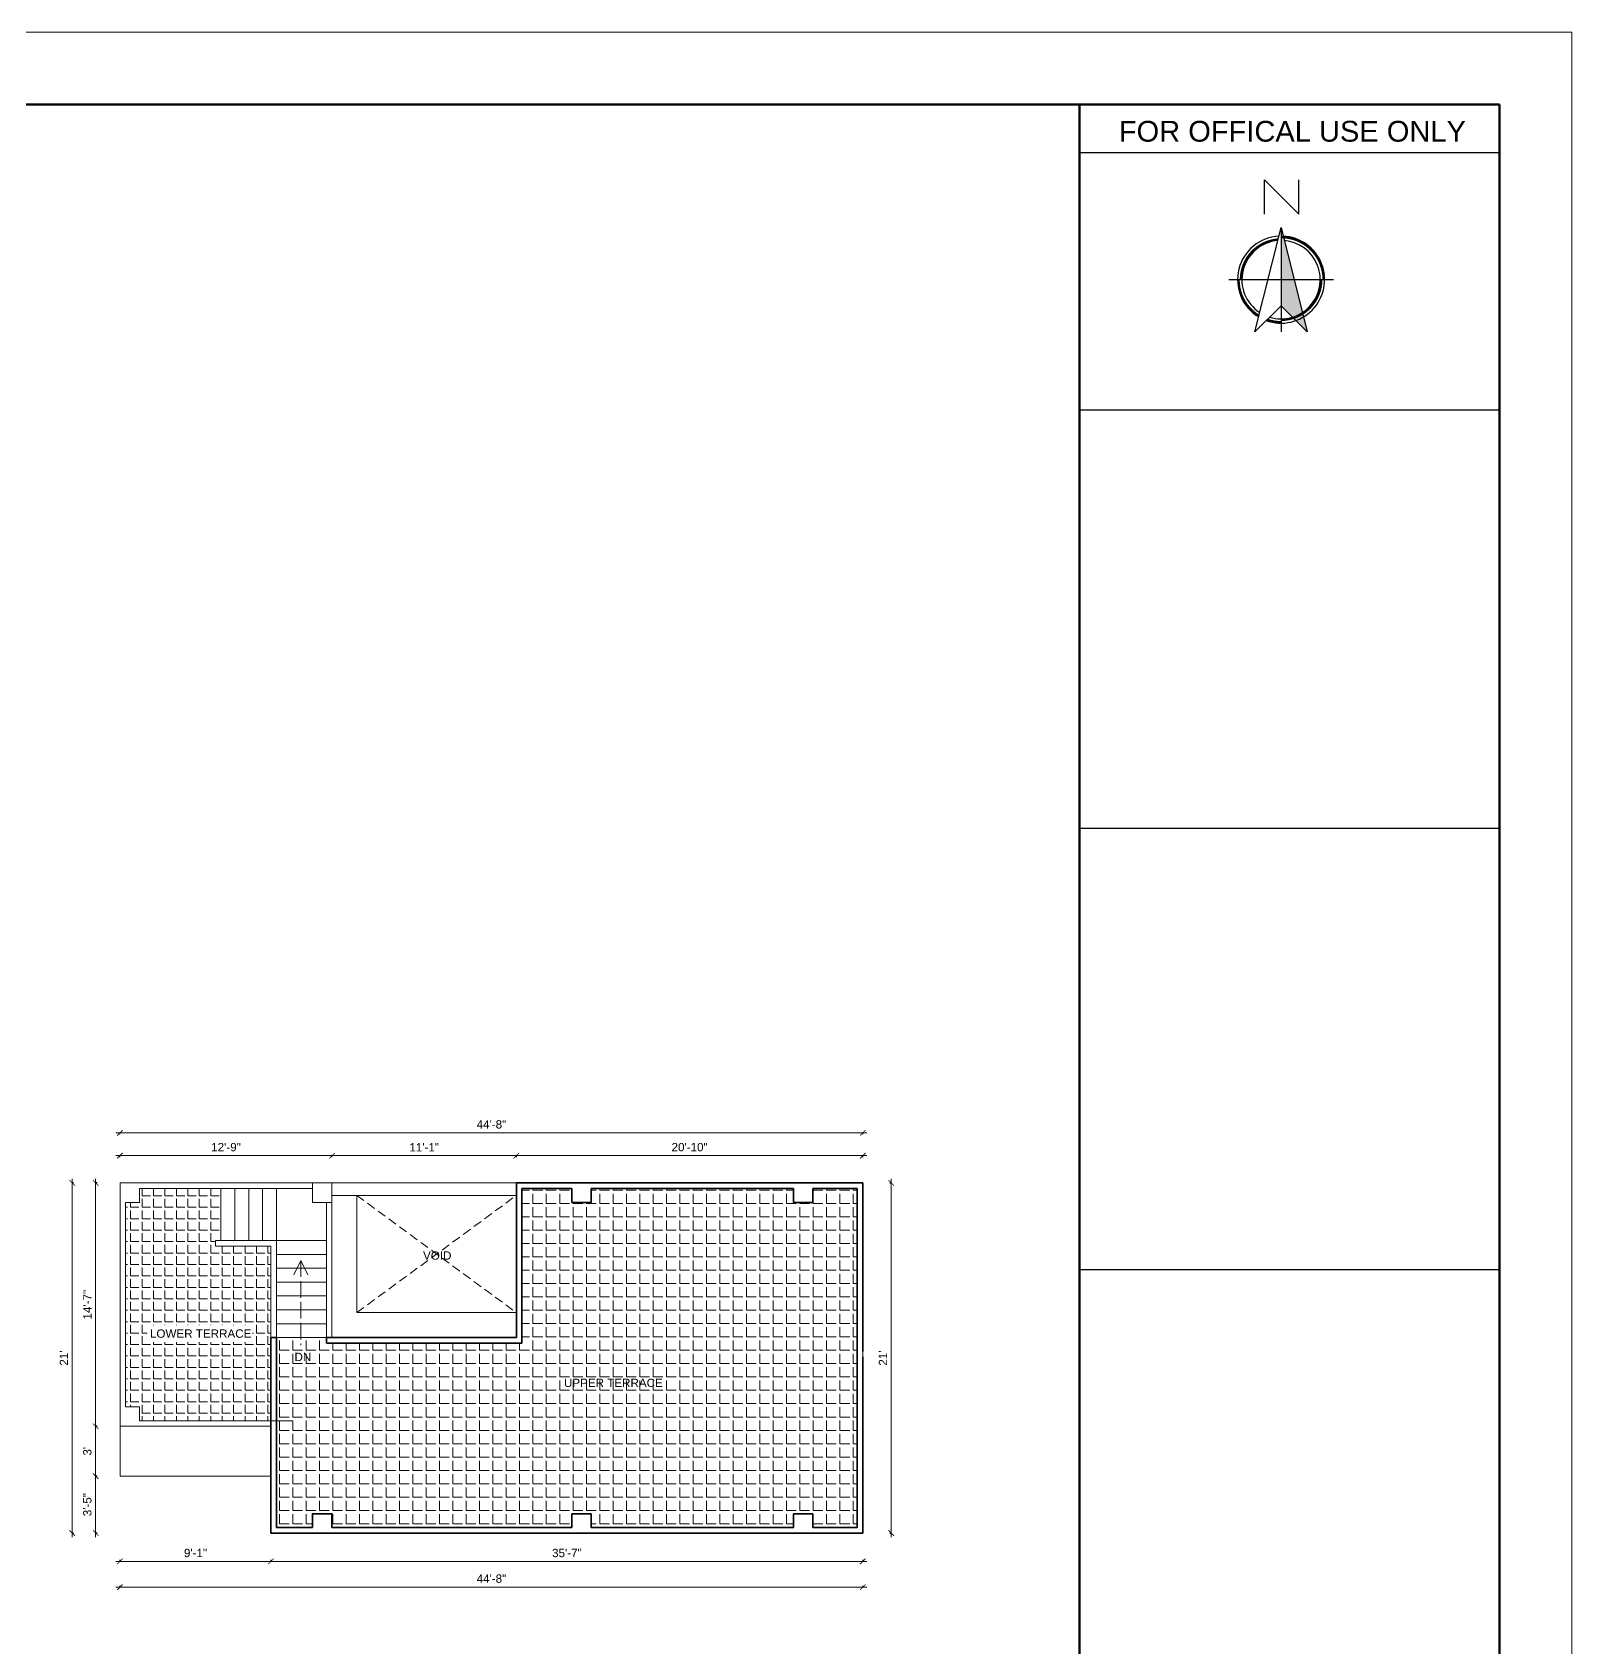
# Model space of a CAD drawing. Header units: inches. Extents: x -12073856 to 12321241, y -1226296 to 1319224.
# Drawn here: x 153043 to 154153, y 37179 to 38344 of the extents above; entities that cross this region are included whole.
import ezdxf

# ---------------------------------------------------------------- set-up
doc = ezdxf.new("R2010")
doc.units = ezdxf.units.IN
doc.header["$MEASUREMENT"] = 0
doc.header["$PDMODE"] = 35
doc.linetypes.add('ACAD_ISO02W100', pattern=[15, 12, -3])
doc.linetypes.add('DASHED', pattern=[19.05, 12.7, -6.35])
for name, color, linetype, lineweight in [('BORDER', 7, 'Continuous', 60), ('Dimension', 130, 'Continuous', 9), ('Hatch', 9, 'Continuous', 9), ('Hidden', 254, 'ACAD_ISO02W100', 15), ('Stairs', 61, 'Continuous', 18), ('TEXT', 255, 'Continuous', 35), ('WALL', 1, 'Continuous', 30), ('Walls', 11, 'Continuous', 35), ('Window', 3, 'Continuous', 0)]:
    doc.layers.add(name, color=color, linetype=linetype, lineweight=lineweight)
doc.styles.get("Standard").update_dxf_attribs({"font": 'arial.ttf'})
doc.dimstyles.get("Standard").update_dxf_attribs({"dimtxt": 6, "dimasz": 4, "dimexe": 0, "dimexo": 6, "dimgap": 3, "dimtad": 1, "dimdec": 0, "dimzin": 0, "dimdsep": 46, "dimlunit": 4, "dimtxsty": 'Standard', "dimblk": 'ARCHTICK', "dimcen": 0.09, "dimdle": 3, "dimclrd": 256, "dimadec": 0, "dimazin": 0, "dimtfac": 1, "dimtdec": 0, "dimtofl": 0, "dimtmove": 0, "dimatfit": 3, "dimfxl": 1, "dimfxlon": 1, "dimtolj": 1, "dimtzin": 0, "dimlwd": -1, "dimarcsym": 0})

# ---------------------------------------------------------------- blocks, each defined once
blk = doc.blocks.new('_ArchTick')
at = {"color": 0, "linetype": 'ByBlock', "const_width": 0.15}
blk.add_lwpolyline([(-0.5, -0.5), (0.5, 0.5)], dxfattribs=at)
blk = doc.blocks.new('*D275')
at = {"layer": 'Defpoints', "color": 0, "transparency": 16777216}
for p in [(153259.4, 37533.5), (153106.5, 37513.8), (153259.4, 37513.8)]:
    blk.add_point(p, dxfattribs=at)
at = {"layer": 'Dimension', "transparency": 16777216}
blk.add_line((153103.5, 37533.5), (153262.4, 37533.5), dxfattribs=at)
at = {"layer": 'Dimension', "color": 0, "lineweight": -2, "transparency": 16777216}
for p, q in [((153106.5, 37532.5), (153106.5, 37533.5)), ((153259.4, 37532.5), (153259.4, 37533.5))]:
    blk.add_line(p, q, dxfattribs=at)
at = {"layer": 'Dimension', "transparency": 16777216, "xscale": 4, "yscale": 4, "zscale": 4, "rotation": 180}
blk.add_blockref('_ArchTick', (153106.5, 37533.5), dxfattribs=at)
at = {"layer": 'Dimension', "transparency": 16777216, "xscale": 4, "yscale": 4, "zscale": 4}
blk.add_blockref('_ArchTick', (153259.4, 37533.5), dxfattribs=at)
at = {"layer": 'Dimension', "color": 0, "lineweight": -2, "transparency": 16777216, "insert": (153183, 37539.6), "char_height": 6, "attachment_point": 5}
blk.add_mtext('\\A1;12\'-9"', dxfattribs=at)
blk = doc.blocks.new('*D276')
at = {"layer": 'Defpoints', "color": 0, "transparency": 16777216}
for p in [(153392.4, 37533.5), (153259.4, 37513.8), (153392.4, 37513.8)]:
    blk.add_point(p, dxfattribs=at)
at = {"layer": 'Dimension', "transparency": 16777216}
blk.add_line((153256.4, 37533.5), (153395.4, 37533.5), dxfattribs=at)
at = {"layer": 'Dimension', "color": 0, "lineweight": -2, "transparency": 16777216}
for p, q in [((153259.4, 37532.5), (153259.4, 37533.5)), ((153392.4, 37532.5), (153392.4, 37533.5))]:
    blk.add_line(p, q, dxfattribs=at)
at = {"layer": 'Dimension', "transparency": 16777216, "xscale": 4, "yscale": 4, "zscale": 4, "rotation": 180}
blk.add_blockref('_ArchTick', (153259.4, 37533.5), dxfattribs=at)
at = {"layer": 'Dimension', "transparency": 16777216, "xscale": 4, "yscale": 4, "zscale": 4}
blk.add_blockref('_ArchTick', (153392.4, 37533.5), dxfattribs=at)
at = {"layer": 'Dimension', "color": 0, "lineweight": -2, "transparency": 16777216, "insert": (153325.9, 37539.5), "char_height": 6, "attachment_point": 5}
blk.add_mtext('\\A1;11\'-1"', dxfattribs=at)
blk = doc.blocks.new('*D277')
at = {"layer": 'Defpoints', "color": 0, "transparency": 16777216}
for p in [(153642.2, 37533.5), (153392.4, 37513.8), (153642.2, 37513.8)]:
    blk.add_point(p, dxfattribs=at)
at = {"layer": 'Dimension', "transparency": 16777216}
blk.add_line((153389.4, 37533.5), (153645.2, 37533.5), dxfattribs=at)
at = {"layer": 'Dimension', "color": 0, "lineweight": -2, "transparency": 16777216}
for p, q in [((153392.4, 37532.5), (153392.4, 37533.5)), ((153642.2, 37532.5), (153642.2, 37533.5))]:
    blk.add_line(p, q, dxfattribs=at)
at = {"layer": 'Dimension', "transparency": 16777216, "xscale": 4, "yscale": 4, "zscale": 4, "rotation": 180}
blk.add_blockref('_ArchTick', (153392.4, 37533.5), dxfattribs=at)
at = {"layer": 'Dimension', "transparency": 16777216, "xscale": 4, "yscale": 4, "zscale": 4}
blk.add_blockref('_ArchTick', (153642.2, 37533.5), dxfattribs=at)
at = {"layer": 'Dimension', "color": 0, "lineweight": -2, "transparency": 16777216, "insert": (153517.3, 37539.6), "char_height": 6, "attachment_point": 5}
blk.add_mtext('\\A1;20\'-10"', dxfattribs=at)
blk = doc.blocks.new('*D278')
at = {"layer": 'Defpoints', "color": 0, "transparency": 16777216}
for p in [(153642.2, 37549.9), (153106.5, 37513.8), (153642.2, 37513.8)]:
    blk.add_point(p, dxfattribs=at)
at = {"layer": 'Dimension', "transparency": 16777216}
blk.add_line((153103.5, 37549.9), (153645.2, 37549.9), dxfattribs=at)
at = {"layer": 'Dimension', "color": 0, "lineweight": -2, "transparency": 16777216}
for p, q in [((153106.5, 37548.9), (153106.5, 37549.9)), ((153642.2, 37548.9), (153642.2, 37549.9))]:
    blk.add_line(p, q, dxfattribs=at)
at = {"layer": 'Dimension', "transparency": 16777216, "xscale": 4, "yscale": 4, "zscale": 4, "rotation": 180}
blk.add_blockref('_ArchTick', (153106.5, 37549.9), dxfattribs=at)
at = {"layer": 'Dimension', "transparency": 16777216, "xscale": 4, "yscale": 4, "zscale": 4}
blk.add_blockref('_ArchTick', (153642.2, 37549.9), dxfattribs=at)
at = {"layer": 'Dimension', "color": 0, "lineweight": -2, "transparency": 16777216, "insert": (153374.4, 37556), "char_height": 6, "attachment_point": 5}
blk.add_mtext('\\A1;44\'-8"', dxfattribs=at)
blk = doc.blocks.new('*D279')
at = {"layer": 'Defpoints', "color": 0, "transparency": 16777216}
for p in [(153106.5, 37513.8), (153089, 37338.3), (153106.5, 37338.3)]:
    blk.add_point(p, dxfattribs=at)
at = {"layer": 'Dimension', "transparency": 16777216}
blk.add_line((153089, 37516.8), (153089, 37335.3), dxfattribs=at)
at = {"layer": 'Dimension', "color": 0, "lineweight": -2, "transparency": 16777216}
for p, q in [((153090, 37513.8), (153089, 37513.8)), ((153090, 37338.3), (153089, 37338.3))]:
    blk.add_line(p, q, dxfattribs=at)
at = {"layer": 'Dimension', "transparency": 16777216, "xscale": 4, "yscale": 4, "zscale": 4}
for p, rotation in [((153089, 37513.8), 90), ((153089, 37338.3), 270)]:
    blk.add_blockref('_ArchTick', p, dxfattribs=dict(at, rotation=rotation))
at = {"layer": 'Dimension', "color": 0, "lineweight": -2, "transparency": 16777216, "insert": (153083, 37426), "char_height": 6, "attachment_point": 5, "rotation": 90}
blk.add_mtext('\\A1;14\'-7"', dxfattribs=at)
blk = doc.blocks.new('*D280')
at = {"layer": 'Defpoints', "color": 0, "transparency": 16777216}
for p in [(153106.5, 37338.3), (153089, 37302.3), (153106.5, 37302.3)]:
    blk.add_point(p, dxfattribs=at)
at = {"layer": 'Dimension', "transparency": 16777216}
blk.add_line((153089, 37341.3), (153089, 37299.3), dxfattribs=at)
at = {"layer": 'Dimension', "color": 0, "lineweight": -2, "transparency": 16777216}
for p, q in [((153090, 37338.3), (153089, 37338.3)), ((153090, 37302.3), (153089, 37302.3))]:
    blk.add_line(p, q, dxfattribs=at)
at = {"layer": 'Dimension', "transparency": 16777216, "xscale": 4, "yscale": 4, "zscale": 4}
for p, rotation in [((153089, 37338.3), 90), ((153089, 37302.3), 270)]:
    blk.add_blockref('_ArchTick', p, dxfattribs=dict(at, rotation=rotation))
at = {"layer": 'Dimension', "color": 0, "lineweight": -2, "transparency": 16777216, "insert": (153083, 37320.3), "char_height": 6, "attachment_point": 5, "rotation": 90}
blk.add_mtext("\\A1;3'", dxfattribs=at)
blk = doc.blocks.new('*D281')
at = {"layer": 'Defpoints', "color": 0, "transparency": 16777216}
for p in [(153106.5, 37302.3), (153089, 37261.3), (153215.4, 37261.3)]:
    blk.add_point(p, dxfattribs=at)
at = {"layer": 'Dimension', "transparency": 16777216}
blk.add_line((153089, 37305.3), (153089, 37258.3), dxfattribs=at)
at = {"layer": 'Dimension', "color": 0, "lineweight": -2, "transparency": 16777216}
for p, q in [((153090, 37302.3), (153089, 37302.3)), ((153090, 37261.3), (153089, 37261.3))]:
    blk.add_line(p, q, dxfattribs=at)
at = {"layer": 'Dimension', "transparency": 16777216, "xscale": 4, "yscale": 4, "zscale": 4}
for p, rotation in [((153089, 37302.3), 90), ((153089, 37261.3), 270)]:
    blk.add_blockref('_ArchTick', p, dxfattribs=dict(at, rotation=rotation))
at = {"layer": 'Dimension', "color": 0, "lineweight": -2, "transparency": 16777216, "insert": (153083, 37281.8), "char_height": 6, "attachment_point": 5, "rotation": 90}
blk.add_mtext('\\A1;3\'-5"', dxfattribs=at)
blk = doc.blocks.new('*D282')
at = {"layer": 'Defpoints', "color": 0, "transparency": 16777216}
for p in [(153106.5, 37302.3), (153215.4, 37302.3), (153215.4, 37240.9)]:
    blk.add_point(p, dxfattribs=at)
at = {"layer": 'Dimension', "transparency": 16777216}
blk.add_line((153103.5, 37240.9), (153218.4, 37240.9), dxfattribs=at)
at = {"layer": 'Dimension', "color": 0, "lineweight": -2, "transparency": 16777216}
for p, q in [((153106.5, 37241.9), (153106.5, 37240.9)), ((153215.4, 37241.9), (153215.4, 37240.9))]:
    blk.add_line(p, q, dxfattribs=at)
at = {"layer": 'Dimension', "transparency": 16777216, "xscale": 4, "yscale": 4, "zscale": 4, "rotation": 180}
blk.add_blockref('_ArchTick', (153106.5, 37240.9), dxfattribs=at)
at = {"layer": 'Dimension', "transparency": 16777216, "xscale": 4, "yscale": 4, "zscale": 4}
blk.add_blockref('_ArchTick', (153215.4, 37240.9), dxfattribs=at)
at = {"layer": 'Dimension', "color": 0, "lineweight": -2, "transparency": 16777216, "insert": (153161, 37246.9), "char_height": 6, "attachment_point": 5}
blk.add_mtext('\\A1;9\'-1"', dxfattribs=at)
blk = doc.blocks.new('*D283')
at = {"layer": 'Defpoints', "color": 0, "transparency": 16777216}
for p in [(153215.4, 37302.3), (153642.2, 37261.3), (153642.2, 37240.9)]:
    blk.add_point(p, dxfattribs=at)
at = {"layer": 'Dimension', "transparency": 16777216}
blk.add_line((153212.4, 37240.9), (153645.2, 37240.9), dxfattribs=at)
at = {"layer": 'Dimension', "color": 0, "lineweight": -2, "transparency": 16777216}
for p, q in [((153215.4, 37241.9), (153215.4, 37240.9)), ((153642.2, 37241.9), (153642.2, 37240.9))]:
    blk.add_line(p, q, dxfattribs=at)
at = {"layer": 'Dimension', "transparency": 16777216, "xscale": 4, "yscale": 4, "zscale": 4, "rotation": 180}
blk.add_blockref('_ArchTick', (153215.4, 37240.9), dxfattribs=at)
at = {"layer": 'Dimension', "transparency": 16777216, "xscale": 4, "yscale": 4, "zscale": 4}
blk.add_blockref('_ArchTick', (153642.2, 37240.9), dxfattribs=at)
at = {"layer": 'Dimension', "color": 0, "lineweight": -2, "transparency": 16777216, "insert": (153428.8, 37246.9), "char_height": 6, "attachment_point": 5}
blk.add_mtext('\\A1;35\'-7"', dxfattribs=at)
blk = doc.blocks.new('*D284')
at = {"layer": 'Defpoints', "color": 0, "transparency": 16777216}
for p in [(153642.2, 37513.8), (153642.2, 37261.3), (153662.7, 37261.3)]:
    blk.add_point(p, dxfattribs=at)
at = {"layer": 'Dimension', "color": 0, "lineweight": -2, "transparency": 16777216}
for p, q in [((153661.7, 37513.8), (153662.7, 37513.8)), ((153661.7, 37261.3), (153662.7, 37261.3))]:
    blk.add_line(p, q, dxfattribs=at)
at = {"layer": 'Dimension', "transparency": 16777216}
blk.add_line((153662.7, 37516.8), (153662.7, 37258.3), dxfattribs=at)
at = {"layer": 'Dimension', "transparency": 16777216, "xscale": 4, "yscale": 4, "zscale": 4}
for p, rotation in [((153662.7, 37513.8), 90), ((153662.7, 37261.3), 270)]:
    blk.add_blockref('_ArchTick', p, dxfattribs=dict(at, rotation=rotation))
at = {"layer": 'Dimension', "color": 0, "lineweight": -2, "transparency": 16777216, "insert": (153656.7, 37387.5), "char_height": 6, "attachment_point": 5, "rotation": 90}
blk.add_mtext("\\A1;21'", dxfattribs=at)
blk = doc.blocks.new('*D285')
at = {"layer": 'Defpoints', "color": 0, "transparency": 16777216}
for p in [(153106.5, 37513.8), (153072.1, 37261.3), (153215.4, 37261.3)]:
    blk.add_point(p, dxfattribs=at)
at = {"layer": 'Dimension', "transparency": 16777216}
blk.add_line((153072.1, 37516.8), (153072.1, 37258.3), dxfattribs=at)
at = {"layer": 'Dimension', "color": 0, "lineweight": -2, "transparency": 16777216}
for p, q in [((153073.1, 37513.8), (153072.1, 37513.8)), ((153073.1, 37261.3), (153072.1, 37261.3))]:
    blk.add_line(p, q, dxfattribs=at)
at = {"layer": 'Dimension', "transparency": 16777216, "xscale": 4, "yscale": 4, "zscale": 4}
for p, rotation in [((153072.1, 37513.8), 90), ((153072.1, 37261.3), 270)]:
    blk.add_blockref('_ArchTick', p, dxfattribs=dict(at, rotation=rotation))
at = {"layer": 'Dimension', "color": 0, "lineweight": -2, "transparency": 16777216, "insert": (153066.1, 37387.5), "char_height": 6, "attachment_point": 5, "rotation": 90}
blk.add_mtext("\\A1;21'", dxfattribs=at)
blk = doc.blocks.new('*D286')
at = {"layer": 'Defpoints', "color": 0, "transparency": 16777216}
for p in [(153106.5, 37302.3), (153642.2, 37261.3), (153642.2, 37222.3)]:
    blk.add_point(p, dxfattribs=at)
at = {"layer": 'Dimension', "transparency": 16777216}
blk.add_line((153103.5, 37222.3), (153645.2, 37222.3), dxfattribs=at)
at = {"layer": 'Dimension', "color": 0, "lineweight": -2, "transparency": 16777216}
for p, q in [((153106.5, 37223.3), (153106.5, 37222.3)), ((153642.2, 37223.3), (153642.2, 37222.3))]:
    blk.add_line(p, q, dxfattribs=at)
at = {"layer": 'Dimension', "transparency": 16777216, "xscale": 4, "yscale": 4, "zscale": 4, "rotation": 180}
blk.add_blockref('_ArchTick', (153106.5, 37222.3), dxfattribs=at)
at = {"layer": 'Dimension', "transparency": 16777216, "xscale": 4, "yscale": 4, "zscale": 4}
blk.add_blockref('_ArchTick', (153642.2, 37222.3), dxfattribs=at)
at = {"layer": 'Dimension', "color": 0, "lineweight": -2, "transparency": 16777216, "insert": (153374.4, 37228.4), "char_height": 6, "attachment_point": 5}
blk.add_mtext('\\A1;44\'-8"', dxfattribs=at)

msp = doc.modelspace()

# ---------------------------------------------------------------- hatches: boundary and pattern name
at = {"layer": 'Hatch'}
h = msp.add_hatch(dxfattribs=at)
h.set_pattern_fill('ANGLE', color=256, scale=30)
h.set_pattern_definition([(0, (18952.722, 0), (0, 8.25), [6, -2.25]), (90, (18952.722, 0), (-8.25, 5e-16), [6, -2.25])])
h.paths.add_polyline_path([(153215.36, 37468.29), (153175.36, 37468.29), (153175.36, 37472.29), (153179.36, 37472.29), (153179.36, 37509.79), (153120.55, 37509.79), (153120.55, 37499.79), (153110.55, 37499.79), (153110.55, 37352.29), (153120.55, 37352.29), (153120.55, 37342.29), (153215.36, 37342.29), (153215.36, 37402.29)])
h.paths.add_polyline_path([(153126.05, 37398.9), (153202.16, 37398.9), (153202.16, 37411.27), (153126.05, 37411.27)], flags=16)
h = msp.add_hatch(dxfattribs=at)
h.set_pattern_fill('ANGLE', color=256, scale=35)
h.set_pattern_definition([(0, (18952.722, 0), (0, 9.625), [7, -2.625]), (90, (18952.722, 0), (-9.625, 6e-16), [7, -2.625])])
h.paths.add_polyline_path([(153446.36, 37509.79), (153446.36, 37499.79), (153432.36, 37499.79), (153432.36, 37509.79), (153396.36, 37509.79), (153396.36, 37398.29), (153255.36, 37398.29), (153255.36, 37402.29), (153219.36, 37402.29), (153219.36, 37265.29), (153245.36, 37265.29), (153245.36, 37275.29), (153259.36, 37275.29), (153259.36, 37265.29), (153432.36, 37265.29), (153432.36, 37275.29), (153446.36, 37275.29), (153446.36, 37265.29), (153592.24, 37265.29), (153592.24, 37275.29), (153606.24, 37275.29), (153606.24, 37265.29), (153638.24, 37265.29), (153638.24, 37509.79), (153606.24, 37509.79), (153606.24, 37499.79), (153592.24, 37499.79), (153592.24, 37509.79)])
h.paths.add_polyline_path([(153424.55, 37363.35), (153498.81, 37363.35), (153498.81, 37375.71), (153424.55, 37375.71)], flags=24)

# ---------------------------------------------------------------- linework, layer by layer
for p, q in [((153943.83, 38202.91), (153943.83, 38127.55)), ((153906.15, 38165.23), (153981.51, 38165.23))]:
    msp.add_line(p, q)
msp.add_lwpolyline([(153931.99, 38212.49), (153931.99, 38237.12), (153956.62, 38212.49), (153956.62, 38237.12)])
msp.add_lwpolyline([(153943.83, 38202.91), (153962.67, 38127.55), (153943.83, 38146.39), (153924.99, 38127.55)], close=True)
at = {"const_width": 1.57}
for points in [[(153941.65, 38194.19, 0.3923846), (153914.79, 38165.23, 1)], [(153974.45, 38165.23, 0.4142136), (153943.83, 38195.84, 1)], [(153927.88, 38139.1, -0.2613935), (153913.22, 38165.23, -1)], [(153972.88, 38165.23, -0.4142136), (153943.83, 38136.18, -1)], [(153943.83, 38134.61, -0.0839971), (153933.76, 38136.31, -1)]]:
    msp.add_lwpolyline(points, format="xyb", dxfattribs=at)
for radius, start, end in [(31.4, 92.88415, 239.04337), (28.26, 94.83127, 237.09625), (31.4, 250.10409, 87.11585), (28.26, 253.1255, 85.16873)]:
    msp.add_arc((153943.83, 38165.23), radius, start, end)
msp.add_solid([(153943.83, 38202.91), (153962.67, 38127.55), (153943.83, 38146.39)])
at = {"layer": 'BORDER'}
msp.add_line((153798.58, 36202.74), (153798.58, 38291.59), dxfattribs=at)
at = {"layer": 'BORDER', "lineweight": 25}
for p, q in [((154101.39, 38256.66), (153798.58, 38256.66)), ((154101.39, 38071.18), (153798.58, 38071.18)), ((154101.39, 37769.33), (153798.58, 37769.33)), ((154101.39, 37451.09), (153798.58, 37451.09))]:
    msp.add_line(p, q, dxfattribs=at)
at = {"layer": 'BORDER'}
msp.add_lwpolyline([(154101.39, 38291.59), (154101.39, 36200.74), (151038.56, 36200.74), (151038.56, 38291.59)], close=True, dxfattribs=at)
at = {"layer": 'Hidden'}
for q in [(153231.99, 37447.6), (153242.05, 37447.6), (153237.02, 37396.87)]:
    msp.add_line((153237.02, 37457.98), q, dxfattribs=at)
at = {"layer": 'Stairs'}
for p, q in [((153106.55, 37513.79), (153245.36, 37513.79)), ((153106.55, 37338.29), (153106.55, 37513.79)), ((153259.36, 37513.79), (153392.36, 37513.79)), ((153120.55, 37509.79), (153245.36, 37509.79)), ((153179.36, 37509.79), (153179.36, 37472.29)), ((153189.36, 37509.79), (153189.36, 37472.29)), ((153199.36, 37509.79), (153199.36, 37472.29)), ((153209.36, 37509.79), (153209.36, 37472.29)), ((153219.36, 37509.79), (153219.36, 37402.29)), ((153259.36, 37504.79), (153392.36, 37504.79)), ((153277.36, 37504.79), (153277.36, 37420.29)), ((153110.55, 37352.29), (153110.55, 37499.79)), ((153255.36, 37499.79), (153255.36, 37402.29)), ((153259.36, 37499.79), (153259.36, 37402.29)), ((153255.36, 37472.29), (153175.36, 37472.29)), ((153175.36, 37472.29), (153175.36, 37468.29)), ((153215.36, 37468.29), (153175.36, 37468.29)), ((153215.36, 37468.29), (153215.36, 37402.29)), ((153255.36, 37462.29), (153219.36, 37462.29)), ((153255.36, 37452.29), (153219.36, 37452.29)), ((153255.36, 37442.29), (153219.36, 37442.29)), ((153255.36, 37432.29), (153219.36, 37432.29)), ((153255.36, 37422.29), (153219.36, 37422.29)), ((153277.36, 37420.29), (153392.36, 37420.29)), ((153255.36, 37412.29), (153219.36, 37412.29)), ((153255.36, 37402.29), (153219.36, 37402.29)), ((153642.24, 37392.29), (153642.24, 37388.29)), ((153110.55, 37352.29), (153120.55, 37352.29)), ((153120.55, 37352.29), (153120.55, 37342.29)), ((153106.55, 37338.29), (153215.36, 37338.29)), ((153106.55, 37338.29), (153106.55, 37302.29)), ((153120.55, 37342.29), (153231.36, 37342.29)), ((153106.55, 37302.29), (153215.36, 37302.29))]:
    msp.add_line(p, q, dxfattribs=at)
at = {"layer": 'Stairs', "linetype": 'DASHED', "ltscale": 0.5}
for p, q in [((153277.36, 37420.29), (153392.36, 37504.79)), ((153277.36, 37504.79), (153392.36, 37420.29))]:
    msp.add_line(p, q, dxfattribs=at)
at = {"layer": 'Stairs'}
msp.add_lwpolyline([(153245.36, 37513.79), (153259.36, 37513.79), (153259.36, 37499.79), (153245.36, 37499.79)], close=True, dxfattribs=at)
msp.add_lwpolyline([(153120.55, 37509.79), (153120.55, 37499.79), (153110.55, 37499.79)], dxfattribs=at)
at = {"layer": 'Walls'}
for p, q in [((153392.36, 37513.79), (153642.24, 37513.79)), ((153392.36, 37513.79), (153392.36, 37402.29)), ((153642.24, 37513.79), (153642.24, 37392.29)), ((153396.36, 37509.79), (153396.36, 37398.29)), ((153396.36, 37509.79), (153432.36, 37509.79)), ((153432.36, 37499.79), (153432.36, 37509.79)), ((153446.36, 37509.79), (153592.24, 37509.79)), ((153446.36, 37509.79), (153446.36, 37499.79)), ((153592.24, 37499.79), (153592.24, 37509.79)), ((153606.24, 37499.79), (153606.24, 37509.79)), ((153606.24, 37509.79), (153638.24, 37509.79)), ((153638.24, 37509.79), (153638.24, 37265.29)), ((153446.36, 37499.79), (153432.36, 37499.79)), ((153606.24, 37499.79), (153592.24, 37499.79)), ((153215.36, 37402.29), (153215.36, 37261.29)), ((153219.36, 37402.29), (153215.36, 37402.29)), ((153219.36, 37402.29), (153219.36, 37265.29)), ((153255.36, 37402.29), (153255.36, 37398.29)), ((153255.36, 37402.29), (153392.36, 37402.29)), ((153255.36, 37398.29), (153396.36, 37398.29)), ((153642.24, 37388.29), (153642.24, 37261.29)), ((153215.36, 37338.29), (153215.36, 37338.29)), ((153219.36, 37342.29), (153219.36, 37342.29)), ((153432.36, 37275.29), (153446.36, 37275.29)), ((153432.36, 37265.29), (153432.36, 37275.29)), ((153446.36, 37275.29), (153446.36, 37265.29)), ((153592.24, 37275.29), (153606.24, 37275.29)), ((153592.24, 37265.29), (153592.24, 37275.29)), ((153606.24, 37275.29), (153606.24, 37265.29)), ((153642.24, 37261.29), (153215.36, 37261.29)), ((153245.36, 37265.29), (153219.36, 37265.29)), ((153432.36, 37265.29), (153259.36, 37265.29)), ((153592.24, 37265.29), (153446.36, 37265.29)), ((153638.24, 37265.29), (153606.24, 37265.29))]:
    msp.add_line(p, q, dxfattribs=at)
msp.add_lwpolyline([(153245.36, 37265.29), (153245.36, 37275.29), (153259.36, 37275.29), (153259.36, 37265.29)], dxfattribs=at)
at = {"layer": 'Window'}
msp.add_lwpolyline([(154153.39, 38343.59), (154153.39, 36148.74), (150986.56, 36148.74), (150986.56, 38343.59)], close=True, dxfattribs=at)

# ---------------------------------------------------------------- texts
at = {"layer": 'TEXT', "char_height": 6, "attachment_point": 7}
for s, width, insert in [('\\pi32.11468;VOID', 84.2389, (153292.97, 37458.34)), ('\\pi6.09286;LOWER TERRACE', 84.2389, (153122.07, 37402.08)), ('\\pi6.57131;DN', 23.9148, (153225.81, 37385.29)), ('\\pi7.04442;UPPER TERRACE', 84.2389, (153419.67, 37366.52))]:
    msp.add_mtext_dynamic_manual_height_columns(s, width=width, gutter_width=1, heights=[0], dxfattribs=dict(at, insert=insert))
at = {"layer": 'WALL', "insert": (153826.82, 38279.73), "char_height": 15, "width": 1120.7402, "attachment_point": 1}
msp.add_mtext('FOR OFFICAL USE ONLY', dxfattribs=at)

# ---------------------------------------------------------------- dimensions: what is measured, and where the dimension line sits
at = {"layer": 'Dimension', "lineweight": -2}
for base, p1, p2, picture, middle in [((153642.24, 37549.91), (153106.55, 37513.79), (153642.24, 37513.79), '*D278', (153374.39, 37555.97)), ((153259.36, 37533.49), (153106.55, 37513.79), (153259.36, 37513.79), '*D275', (153182.96, 37539.55)), ((153392.36, 37533.49), (153259.36, 37513.79), (153392.36, 37513.79), '*D276', (153325.86, 37539.5)), ((153642.24, 37533.49), (153392.36, 37513.79), (153642.24, 37513.79), '*D277', (153517.3, 37539.55)), ((153215.36, 37240.87), (153106.55, 37302.29), (153215.36, 37302.29), '*D282', (153160.96, 37246.93)), ((153642.24, 37222.3), (153106.55, 37302.29), (153642.24, 37261.29), '*D286', (153374.39, 37228.36)), ((153642.24, 37240.87), (153215.36, 37302.29), (153642.24, 37261.29), '*D283', (153428.8, 37246.93))]:
    dim = msp.add_linear_dim(base=base, p1=p1, p2=p2, dimstyle='Standard', override={"dimtmove": 1}, dxfattribs=at)
    dim.commit()
    dim.dimension.update_dxf_attribs({"geometry": picture, "text_midpoint": middle})
for base, p1, p2, picture, middle in [((153072.1346, 37261.2897), (153106.5465, 37513.7873), (153215.3638, 37261.2897), '*D285', (153066.1224, 37387.5385)), ((153089.0499, 37338.2897), (153106.5465, 37513.7873), (153106.5465, 37338.2897), '*D279', (153083.0376, 37426.0385)), ((153662.7023, 37261.2897), (153642.239, 37513.7873), (153642.239, 37261.2897), '*D284', (153656.69, 37387.5385)), ((153089.05, 37302.29), (153106.55, 37338.29), (153106.55, 37302.29), '*D280', (153082.98, 37320.29)), ((153089.05, 37261.29), (153106.55, 37302.29), (153215.36, 37261.29), '*D281', (153082.98, 37281.79))]:
    dim = msp.add_linear_dim(base=base, p1=p1, p2=p2, angle=90, dimstyle='Standard', override={"dimtmove": 1}, dxfattribs=at)
    dim.commit()
    dim.dimension.update_dxf_attribs({"geometry": picture, "text_midpoint": middle})

doc.saveas('drawing.dxf')
